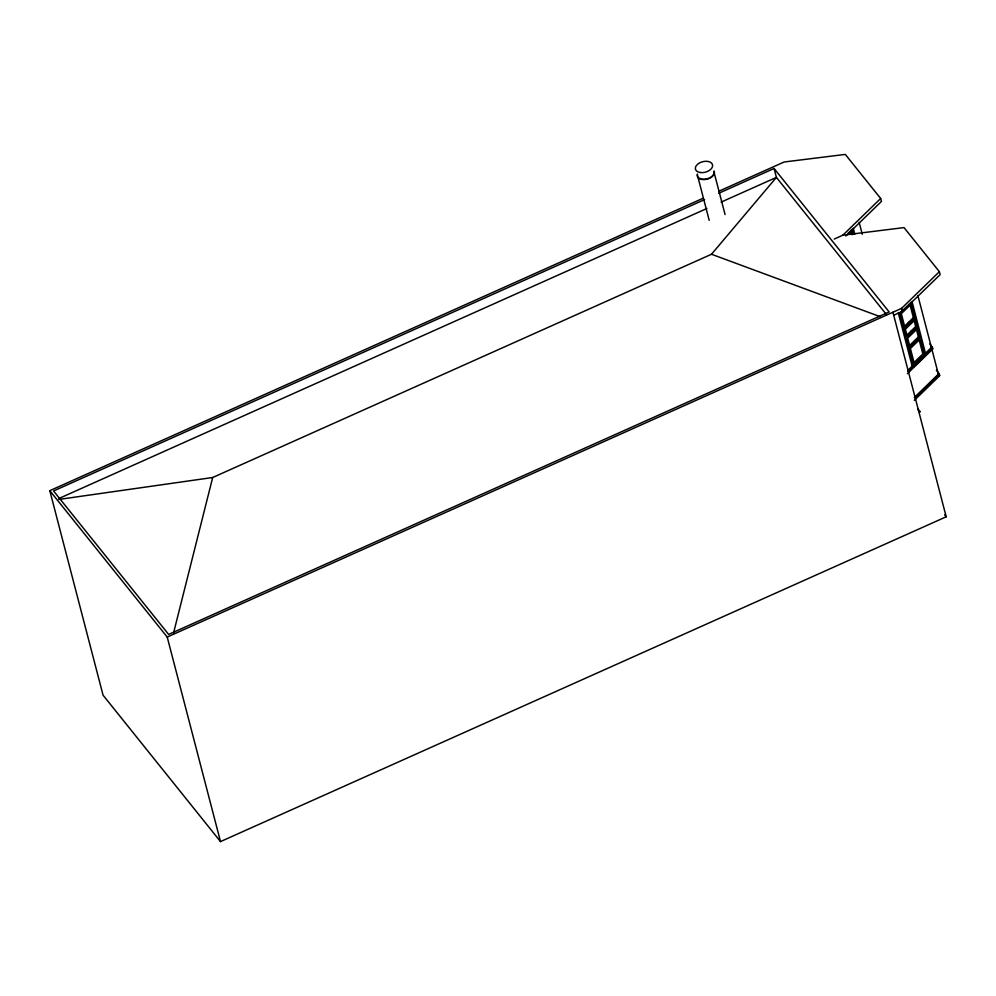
<?xml version="1.0" encoding="UTF-8"?>
<svg xmlns="http://www.w3.org/2000/svg" width="996" height="996" viewBox="0 0 996 996"><rect width="100%" height="100%" fill="white"/><g stroke="black" fill="none" stroke-linecap="round" stroke-linejoin="round"><path stroke-width="1.49" d="M907.381 373.662L932.542 349.235L932.281 347.106L929.766 343.969M932.542 349.235L932.281 347.106M914.328 400.342L939.502 375.915L939.228 373.786L936.34 370.188M939.502 375.915L939.228 373.786M173.603 632.771L212.683 477.507L711.505 254.254L776.407 177.388L774.079 168.486L718.763 193.249M834.212 239.065L842.853 235.193L880.663 198.49L845.305 154.405L784.138 161.999L718.701 191.294M847.708 233.649L853.261 228.271L854.805 234.197M845.853 236.002L881.435 201.453L880.663 198.49M849.19 234.072L852.476 230.885L853.248 233.823M703.076 198.279L49.8 490.667L167.216 637.054L901.554 308.387L939.377 271.684L904.019 227.598L842.853 235.193M899.774 313.317L911.987 301.464L925.882 354.825L913.668 366.677L912.174 366.167L898.28 312.806L899.774 313.317L913.668 366.677M893.698 315.222L902.326 311.35L940.149 274.647L939.377 271.684M910.07 304.988L913.369 317.649L903.509 327.236L904.99 327.746L914.863 318.16L911.203 304.079L901.33 313.665L904.99 327.746M915.249 319.641L905.376 329.228L907.306 336.636L917.179 327.062L915.249 319.641L913.755 319.131L915.685 326.551L917.179 327.062M906.808 335.166L915.685 326.551M916.457 329.514L918.387 336.922L908.526 346.508L910.02 347.019L919.881 337.432L917.565 328.543L907.692 338.117L910.02 347.019M914.054 362.482L922.831 353.966L919.146 339.823M908.165 370.064L912.174 366.167M931.409 347.492L914.453 364.063L910.406 348.5L920.267 338.914L924.325 354.476L922.831 353.966M907.904 371.296L912.921 366.428M917.366 362.108L932.156 347.753M926.33 354.29L931.795 348.974M914.291 397.541L938.369 374.172L917.901 295.613M915.038 397.802L939.104 374.421M704.583 199.598L53.56 490.966L168.635 634.427L889.154 311.947L774.079 168.486M58.714 498.585L706.899 208.488M721.079 202.138L776.407 177.388L886.639 314.811M49.8 490.667L103.074 695.208L220.502 841.595L946.2 516.8L918.984 412.307L919.843 411.921L919.657 411.174L918.785 411.56L892.926 312.258M58.963 499.419L212.683 477.507M913.369 317.649L914.863 318.16M908.439 322.443L909.933 322.953M910.755 331.344L912.249 331.842M918.387 336.922L919.881 337.432M925.135 354.564L925.882 354.825M711.505 254.254L879.866 316.554M930.737 346.197L932.667 348.588M937.697 372.878L939.614 375.268M917.714 408.758L919.657 411.174M917.901 409.493L919.843 411.921M944.631 514.845L946.2 516.8M901.554 308.387L902.326 311.35M859.187 222.419L862.275 234.284M850.982 230.375L852.14 234.795M725.076 214.576L713.92 171.76A8.404 5.142 -14.6 0 1 709.189 178.147A8.404 5.142 -14.6 0 1 699.416 178.247M709.202 220.353L697.661 176.055A8.404 5.142 -14.6 0 1 697.586 174.698M167.216 637.054L220.502 841.595M714.07 170.988A8.827 5.403 -14.6 0 1 706.077 179.367A8.827 5.403 -14.6 0 1 697.362 174.001M699.902 172.47A8.827 5.403 -14.6 0 0 712.626 165.398A8.827 5.403 -14.6 0 0 699.404 163.008A8.827 5.403 -14.6 0 0 699.902 172.47"/></g></svg>
